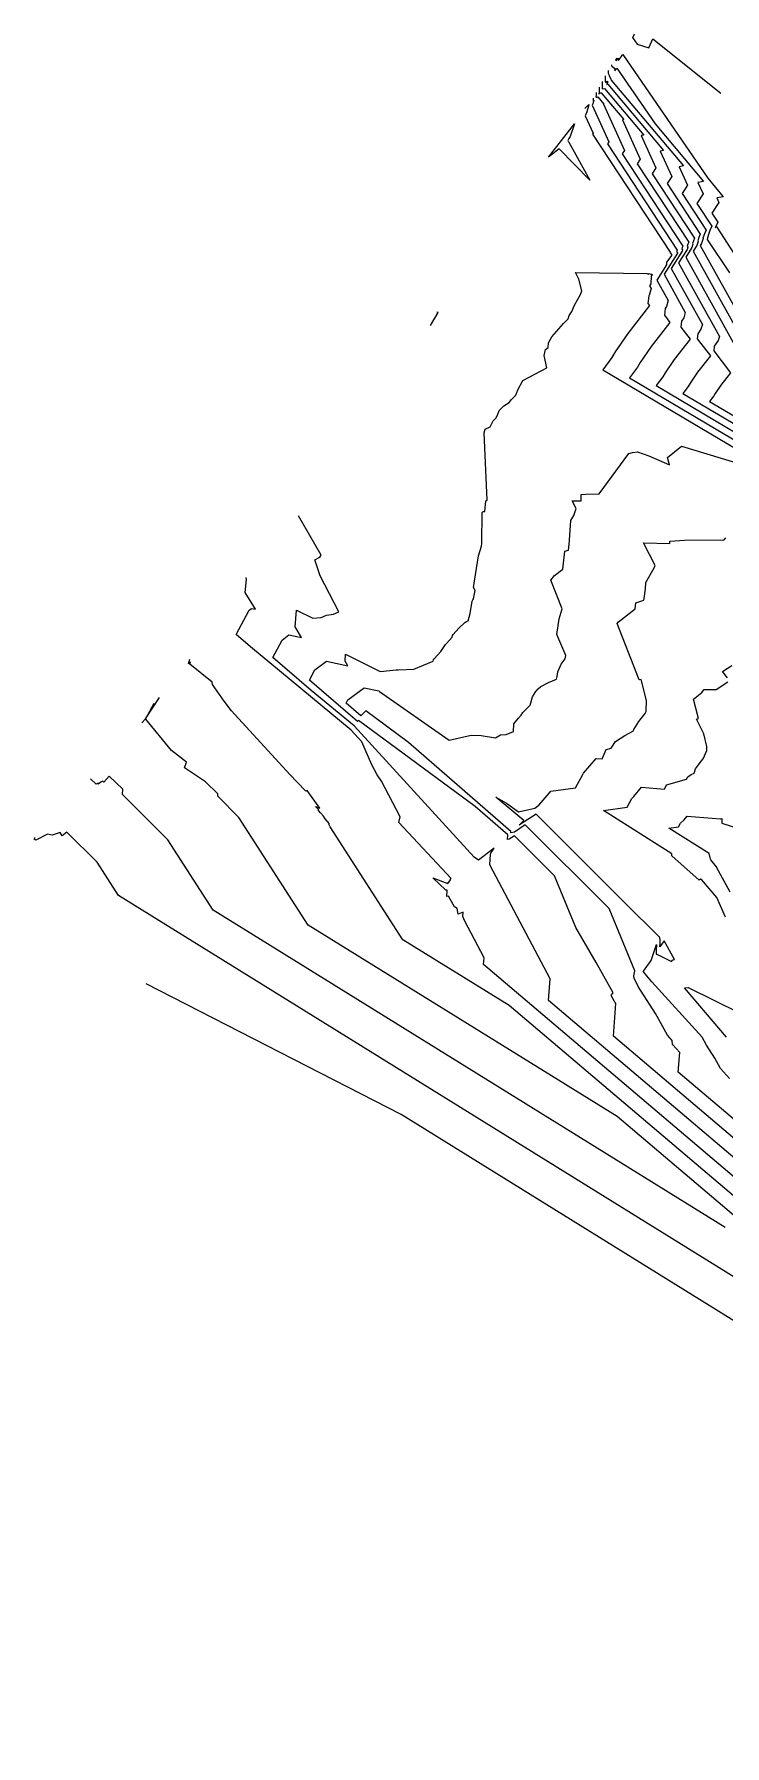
# Model space of a CAD drawing. Header units: inches. Extents: x 792284 to 793904, y 2487823 to 2489248.
# Drawn here: x 792284 to 792644, y 2488357 to 2489248 of the extents above; entities that cross this region are included whole.
import ezdxf

# ---------------------------------------------------------------- set-up
doc = ezdxf.new("R2010")
doc.units = ezdxf.units.IN
doc.header["$MEASUREMENT"] = 0

msp = doc.modelspace()

# ---------------------------------------------------------------- linework, layer by layer
for points in [[(792596.59, 2489248.45), (792595.85, 2489246.85), (792595.76, 2489246.68), (792598.19, 2489243.34), (792604.2, 2489241.34), (792606.33, 2489246.07), (792641.72, 2489217.73)], [(792587.34, 2489236.01), (792586.9, 2489234.9), (792587, 2489234.88), (792587.43, 2489234.85), (792588.24, 2489236.07), (792588.5, 2489234.8), (792590.7, 2489237.83), (792634.92, 2489173.5), (792643.05, 2489163.84), (792639.68, 2489163.22), (792640.74, 2489160.9), (792637.12, 2489155.23), (792640.11, 2489150.69), (792638.92, 2489147.95), (792638.88, 2489147.85), (792638.95, 2489147.91), (792639, 2489147.93), (792639.67, 2489148.34), (792639.69, 2489148.04), (792656.09, 2489122.42)], [(792579.95, 2489223.82), (792580, 2489219.99), (792579.99, 2489219.99), (792580, 2489219.99), (792581.17, 2489220.21), (792601.56, 2489195.98), (792600.3, 2489195.75), (792607.97, 2489178.97), (792605.98, 2489175.85), (792628.03, 2489142.33), (792627.44, 2489140.96), (792626.96, 2489139.48), (792627.21, 2489139.11), (792626.67, 2489137.47), (792623.51, 2489132.47), (792649.96, 2489084.93)], [(792581.55, 2489226.72), (792581.58, 2489224.1), (792581.89, 2489223.15), (792582.47, 2489223.94), (792582.91, 2489223.61), (792582.29, 2489222.29), (792582.93, 2489222.41), (792611.93, 2489187.94), (792610.15, 2489187.62), (792616.16, 2489174.45), (792613.77, 2489170.69), (792631.05, 2489144.42), (792630.31, 2489142.71), (792629.71, 2489140.86), (792629.88, 2489140.6), (792629.19, 2489138.48), (792627.29, 2489135.47), (792658.87, 2489078.72)], [(792583.14, 2489229.62), (792583.15, 2489228.2), (792583.53, 2489227.1), (792583.58, 2489227.02), (792584.4, 2489225), (792584.68, 2489224.79), (792584.59, 2489224.59), (792584.69, 2489224.61), (792622.3, 2489179.91), (792619.99, 2489179.48), (792624.35, 2489169.93), (792621.55, 2489165.54), (792634.07, 2489146.51), (792633.18, 2489144.46), (792632.46, 2489142.23), (792632.56, 2489142.09), (792631.71, 2489139.48), (792631.07, 2489138.47), (792667.78, 2489072.5)], [(792584.73, 2489232.51), (792584.73, 2489232.31), (792584.79, 2489232.15), (792584.96, 2489231.87), (792585, 2489231.78), (792586.29, 2489230.82), (792586.58, 2489229.42), (792587.57, 2489230.79), (792607.52, 2489201.76), (792632.67, 2489171.87), (792629.84, 2489171.35), (792632.55, 2489165.42), (792629.34, 2489160.38), (792637.09, 2489148.6), (792636.05, 2489146.2), (792635.21, 2489143.61), (792635.24, 2489143.58), (792634.89, 2489142.53), (792634.65, 2489141.65), (792646.19, 2489124.3)], [(792575.17, 2489215.13), (792575.18, 2489214.38), (792575.1, 2489214.1), (792575.61, 2489214.08), (792575.03, 2489212.29), (792574.73, 2489211.47), (792583.39, 2489192.52), (792582.63, 2489191.32), (792618.98, 2489136.06), (792618.83, 2489135.72), (792618.71, 2489135.36), (792619.18, 2489134.65), (792619.11, 2489134.44), (792612.17, 2489123.48), (792623.24, 2489103.58), (792622.4, 2489100.79), (792621.27, 2489099.14), (792620.92, 2489095.99), (792625.75, 2489089.7), (792617.53, 2489079.18), (792612.77, 2489072.26), (792611.54, 2489070.13), (792608.11, 2489065.52), (792675.34, 2489025.76)], [(792576.77, 2489218.03), (792576.79, 2489216.25), (792576.6, 2489215.6), (792577.28, 2489215.57), (792577.46, 2489215.77), (792577.65, 2489215.81), (792580.81, 2489212.05), (792580.62, 2489212.01), (792591.58, 2489188), (792590.41, 2489186.16), (792622, 2489138.15), (792621.7, 2489137.47), (792621.46, 2489136.73), (792621.85, 2489136.14), (792621.63, 2489135.45), (792615.95, 2489126.47), (792632.15, 2489097.36), (792631.42, 2489094.94), (792629.79, 2489092.57), (792629.49, 2489089.84), (792636.29, 2489080.98), (792629.64, 2489072.47), (792625.79, 2489066.86), (792624.79, 2489065.15), (792622.02, 2489061.41), (792676.42, 2489029.24)], [(792578.36, 2489220.93), (792578.39, 2489218.12), (792578.13, 2489217.19), (792578.73, 2489217.88), (792579.41, 2489218.01), (792591.18, 2489204.01), (792590.46, 2489203.88), (792599.78, 2489183.48), (792598.2, 2489181.01), (792625.02, 2489140.24), (792624.57, 2489139.22), (792624.21, 2489138.11), (792624.53, 2489137.63), (792624.15, 2489136.46), (792619.73, 2489129.47), (792641.06, 2489091.15), (792640.44, 2489089.1), (792638.31, 2489086), (792638.06, 2489083.69), (792646.83, 2489072.26), (792641.75, 2489065.76), (792638.81, 2489061.47), (792638.05, 2489060.16), (792635.93, 2489057.31), (792677.5, 2489032.72)], [(792570.89, 2489209.79), (792573.04, 2489211.8), (792572.9, 2489211.02), (792571.91, 2489208), (792571.15, 2489205.9), (792575.2, 2489197.03), (792574.84, 2489196.47), (792615.28, 2489135), (792615.27, 2489134.9), (792615.29, 2489134.77), (792615.87, 2489133.92), (792615.92, 2489133.95), (792615.97, 2489133.97), (792616.27, 2489133.42), (792613.52, 2489129.86), (792613.44, 2489128.46), (792608.39, 2489120.48), (792614.33, 2489109.79), (792613.38, 2489106.63), (792612.75, 2489105.71), (792612.35, 2489102.14), (792615.2, 2489098.43), (792605.42, 2489085.9), (792599.75, 2489077.65), (792598.28, 2489075.12), (792594.2, 2489069.63), (792674.26, 2489022.28)], [(792565.51, 2489201.72), (792563.27, 2489195.27), (792562.57, 2489194.17), (792562.13, 2489193.17), (792562.2, 2489192.79), (792562.37, 2489192.54), (792562.58, 2489192.22), (792573.59, 2489172.49), (792557.52, 2489188.73), (792553.6, 2489185.6), (792552.01, 2489184.43), (792565.51, 2489201.72)], [(792585.77, 2488726.85), (792587.05, 2488743.89), (792586.64, 2488744.35), (792586.62, 2488744.58), (792586.35, 2488744.88), (792584.55, 2488748.11), (792584.81, 2488748.44), (792585.71, 2488749.47), (792576.82, 2488765.21), (792566.21, 2488783.48), (792555.12, 2488810.33), (792534.2, 2488831.2), (792531.48, 2488829.41), (792530.62, 2488829.24), (792530.77, 2488831.77), (792513.81, 2488846.51), (792452.97, 2488891.25), (792452.45, 2488890.75), (792427.47, 2488912.16), (792430.28, 2488917.51), (792436.34, 2488922.03), (792447.4, 2488919.74), (792446, 2488922.1), (792446.31, 2488925.74), (792464.21, 2488916.78), (792472.68, 2488917.6), (792473.52, 2488917.59), (792473.61, 2488917.58), (792473.64, 2488917.6), (792481.84, 2488917.87), (792491.98, 2488922.1), (792492.02, 2488922.83), (792492.45, 2488923.35), (792495.96, 2488927.08), (792498.31, 2488930.81), (792498.8, 2488931.31), (792501.71, 2488934.57), (792501.97, 2488935.4), (792502.3, 2488935.93), (792505.21, 2488939.21), (792508.37, 2488942.25), (792509.22, 2488942.69), (792510.08, 2488943.04), (792511.18, 2488946.92), (792512.27, 2488953.35), (792512.56, 2488954.03), (792512.92, 2488954.53), (792513.71, 2488958.79), (792512.98, 2488960.5), (792515.49, 2488976.84), (792517.02, 2488982.03), (792517.32, 2488983.32), (792517.33, 2488983.45), (792517.5, 2488999.5), (792517.92, 2488999.92), (792518.86, 2488999.94), (792519.33, 2489005.47), (792520.11, 2489005.89), (792518.42, 2489040.97), (792519.01, 2489042.79), (792521.52, 2489044.13), (792523.18, 2489047.22), (792524.49, 2489048.64), (792525.38, 2489050.12), (792526.24, 2489052.55), (792528.79, 2489055.05), (792531.45, 2489056.81), (792532.75, 2489058.32), (792534.93, 2489060.49), (792536.05, 2489063.41), (792538.62, 2489068.2), (792551.09, 2489074.78), (792549.8, 2489081.16), (792550.47, 2489084.4), (792551.81, 2489085.34), (792551.94, 2489087.87), (792553.69, 2489090.99), (792559.81, 2489097.78), (792562.16, 2489100.31), (792562.83, 2489102.09), (792564.19, 2489104.13), (792565.56, 2489107.47), (792568.6, 2489113.04), (792569.31, 2489114.94), (792567.71, 2489120.99), (792565.98, 2489124.47), (792603.54, 2489123.95), (792603.49, 2489123.63), (792603.76, 2489123.69), (792604, 2489123.55), (792604.35, 2489123.95), (792605.31, 2489123.57), (792605.74, 2489123.47), (792605.72, 2489123.07), (792605.93, 2489123.16), (792606.01, 2489123.11), (792605.53, 2489122.49), (792605.3, 2489118.58), (792604.61, 2489117.48), (792605.43, 2489116), (792604.36, 2489112.47), (792604.23, 2489112.28), (792603.78, 2489108.28), (792604.66, 2489107.15), (792593.31, 2489092.61), (792586.73, 2489083.04), (792585.03, 2489080.11), (792580.29, 2489073.73), (792673.18, 2489018.8)], [(792490.45, 2489096.9), (792494.51, 2489103.51), (792493.85, 2489103.7)], [(792619.6, 2488708.21), (792620.36, 2488718.33), (792616.64, 2488722.57), (792616.45, 2488724.7), (792613.96, 2488727.47), (792607.71, 2488738.66), (792598.71, 2488752.8), (792596.54, 2488757.03), (792596.46, 2488758.3), (792596.9, 2488760.91), (792583.52, 2488793.29), (792539.85, 2488836.85), (792534.18, 2488833.12), (792532.38, 2488832.77), (792532.42, 2488833.42), (792479.03, 2488879.81), (792456.8, 2488896.17), (792454.22, 2488893.69), (792446.55, 2488900.27), (792447.41, 2488901.91), (792455.93, 2488908.27), (792463.61, 2488906.68), (792463.85, 2488906.38), (792500.22, 2488880.9), (792511.72, 2488883.5), (792516.85, 2488883.47), (792524.37, 2488882.1), (792526.9, 2488883.76), (792529.92, 2488883.86), (792533.66, 2488885.42), (792533.92, 2488889.53), (792536.32, 2488892.48), (792537.68, 2488893.92), (792538.59, 2488895.36), (792541.23, 2488898.01), (792542.36, 2488899.27), (792543.71, 2488903.57), (792545.43, 2488906.31), (792546.61, 2488907.64), (792547.9, 2488908.88), (792552.01, 2488910.99), (792556.12, 2488912.71), (792556.53, 2488914.14), (792556.92, 2488916.51), (792558.6, 2488920.45), (792560.72, 2488923.38), (792561.04, 2488925.07), (792556.36, 2488936.04), (792557.61, 2488944.14), (792559.14, 2488949.34), (792553.24, 2488964.21), (792555.13, 2488966.73), (792559.42, 2488970.03), (792560.49, 2488979.31), (792562.32, 2488979.9), (792562.67, 2488982.99), (792562.95, 2488985.12), (792563.54, 2488995.27), (792565.1, 2488997.96), (792566.35, 2489001.57), (792564.27, 2489005.61), (792568.99, 2489005.51), (792568.93, 2489008.92), (792571.45, 2489009.07), (792578.32, 2489009.16), (792593.79, 2489030.16), (792595.8, 2489030.78), (792598.27, 2489031.11), (792604.3, 2489028.95), (792614.97, 2489024.26), (792613.94, 2489028.1), (792621.27, 2489034.09), (792660.83, 2489021.98)], [(792703.85, 2488616.69), (792551.94, 2488745.49), (792552.78, 2488756.7), (792521.64, 2488815.69), (792521.44, 2488816.18), (792521.85, 2488821.42), (792522.02, 2488822.13), (792523.74, 2488824.74), (792515.57, 2488818.49), (792513.26, 2488819.98), (792450.78, 2488888.38), (792428.41, 2488906.89), (792408.4, 2488924.05), (792413.15, 2488933.1), (792416.76, 2488935.79), (792423.34, 2488934.43), (792420.01, 2488940.01), (792420.74, 2488948.64), (792429.17, 2488944.42), (792433.53, 2488944.84), (792436.33, 2488946.01), (792440.01, 2488946.48), (792442.82, 2488947.8), (792433.1, 2488966.5), (792430.17, 2488974.83), (792432.86, 2488976.17), (792433.47, 2488977.27), (792421.73, 2488997.69)], [(792646.28, 2488704.81), (792641.56, 2488710.05), (792638.56, 2488715.42), (792634.25, 2488722.2), (792632.11, 2488726.36), (792605.78, 2488755.22), (792601.46, 2488760.37), (792601.3, 2488760.3), (792601.45, 2488760.76), (792605.41, 2488766.23), (792608.31, 2488774.53), (792608.01, 2488771.54), (792607.99, 2488769.49), (792608.35, 2488769.48), (792616.04, 2488765.72), (792616.59, 2488766.37), (792616.95, 2488766.55), (792617.66, 2488766.72), (792612.32, 2488776.54), (792611.18, 2488775.12), (792610.01, 2488773.35), (792610.16, 2488774.88), (792610.13, 2488777.27), (792609.75, 2488778.75), (792609.57, 2488778.67), (792591.6, 2488796.52), (792545.5, 2488842.5), (792536.88, 2488836.83), (792536.74, 2488836.8), (792539.07, 2488839.2), (792524.51, 2488851.28), (792530.11, 2488848.12), (792536.38, 2488843.73), (792544.9, 2488845.65), (792546.95, 2488847.13), (792552.5, 2488853.49), (792553.21, 2488854.41), (792566.11, 2488856.18), (792569.97, 2488863.46), (792570.25, 2488863.73), (792576.75, 2488871.46), (792579.96, 2488871.18), (792582.08, 2488876.1), (792584.63, 2488876.81), (792586.87, 2488880.23), (792591.76, 2488883.46), (792596.19, 2488885.85), (792596.4, 2488886.49), (792599.02, 2488890.64), (792599.55, 2488891.3), (792602.4, 2488894.83), (792602.91, 2488895.97), (792602.95, 2488901.69), (792600.29, 2488912.52), (792599.44, 2488912.44), (792599.26, 2488912.29), (792599.28, 2488912.39), (792587.69, 2488941.63), (792588.43, 2488942.62), (792597.16, 2488949.33), (792597.52, 2488952.42), (792601.72, 2488953.79), (792601.83, 2488954.69), (792602.5, 2488959.83), (792602.69, 2488963.07), (792607.05, 2488970.64), (792607.47, 2488971.84), (792601.4, 2488983.67), (792615.21, 2488983.39), (792615.19, 2488984.55), (792622.8, 2488985), (792643.53, 2488985.27), (792644.31, 2488986.33)], [(792713.92, 2488598.1), (792518.11, 2488764.13), (792518.38, 2488767.74), (792508.33, 2488786.77), (792507.37, 2488789.21), (792507.54, 2488791.39), (792504.86, 2488790.33), (792504.35, 2488793.32), (792502.96, 2488794.13), (792500.81, 2488798.21), (792499.92, 2488799.76), (792499.08, 2488799.59), (792499.15, 2488802.84), (792498.46, 2488802.84), (792491.77, 2488809.38), (792499.46, 2488806.38), (792500.88, 2488808.29), (792500.95, 2488808.71), (792501.23, 2488809.03), (792473.95, 2488838.18), (792474.7, 2488841.03), (792464.93, 2488859.54), (792462.75, 2488862.9), (792460.01, 2488868.21), (792454.72, 2488880.11), (792449.15, 2488886.2), (792396.78, 2488929.55), (792389.32, 2488935.94), (792396.02, 2488948.7), (792397.17, 2488949.55), (792399.27, 2488949.12), (792394.02, 2488957.92), (792394.59, 2488964.61), (792394.47, 2488965.47), (792394.37, 2488965.5)], [(792724, 2488579.51), (792531.46, 2488742.76), (792476.12, 2488777.04), (792438.27, 2488835.93), (792437.55, 2488837.2), (792437.88, 2488837.47), (792435.57, 2488840.09), (792434.79, 2488841.41), (792433.28, 2488843.19), (792432.11, 2488844.44), (792432.18, 2488844.88), (792430.67, 2488846.36), (792432.8, 2488845.53), (792426.3, 2488854.77), (792425.53, 2488854.38), (792421.09, 2488859.04), (792417.25, 2488863.07), (792386.87, 2488896.32), (792382.97, 2488901.23), (792376.91, 2488909.86), (792376.76, 2488911.17), (792365.16, 2488920.54), (792365.43, 2488921.58), (792364.46, 2488920.63), (792365.16, 2488923.09)], [(792645.3, 2488913.33), (792642.71, 2488916.65), (792647.54, 2488919.84)], [(792734.07, 2488560.92), (792587.71, 2488685.02), (792426.71, 2488784.74), (792390.69, 2488840.77), (792379.64, 2488851.8), (792379.69, 2488853.06), (792373.32, 2488859.28), (792362.39, 2488866.49), (792363.33, 2488869.52), (792355.61, 2488875.58), (792342.15, 2488891.92), (792342.04, 2488892.05), (792349.32, 2488903.13)], [(792644.27, 2488788.76), (792639.74, 2488799.01), (792631.73, 2488808.46), (792631.21, 2488808.64), (792630.55, 2488808.11), (792616.29, 2488820.84), (792616.21, 2488821.88), (792580.58, 2488844.36), (792592.91, 2488846.04), (792595.34, 2488850.61), (792596.42, 2488851.65), (792600.44, 2488856.44), (792612.35, 2488855.42), (792613.37, 2488857.77), (792623.84, 2488860.69), (792624.63, 2488861.9), (792626.34, 2488863.03), (792627.89, 2488863.86), (792628.62, 2488866.04), (792629.54, 2488867.49), (792631.51, 2488870), (792632.48, 2488871.2), (792634.47, 2488875.65), (792634.48, 2488877.62), (792632.84, 2488884.3), (792629, 2488891.89), (792630.2, 2488892.2), (792627.44, 2488902.26), (792631.93, 2488905.84), (792633.08, 2488907.33), (792639.29, 2488907.26), (792645.35, 2488911.33)], [(792346.44, 2488900.04), (792342.02, 2488892.04), (792340.06, 2488889.91)], [(792643.95, 2488627.28), (792377.3, 2488792.45), (792353.75, 2488829.08), (792330.05, 2488852.71), (792330.16, 2488855.42), (792323.13, 2488862.28), (792320.35, 2488859.14), (792319.85, 2488859.69), (792318.75, 2488859.11), (792317.34, 2488858.01), (792317.35, 2488858.58), (792316.26, 2488858.11), (792313.43, 2488860.76)], [(792646.54, 2488801.81), (792639.43, 2488814.9), (792639.58, 2488814.98), (792636.58, 2488818.75), (792636.36, 2488819.03), (792635.67, 2488822.01), (792614.72, 2488835.23), (792619.72, 2488835.91), (792620.7, 2488837.76), (792622.59, 2488839.57), (792624.14, 2488841.42), (792641.64, 2488839.93), (792641.74, 2488839.97), (792642.2, 2488840.19), (792642.2, 2488837.79), (792678.96, 2488825.9)], [(792700.2, 2488569.55), (792327.89, 2488800.15), (792316.81, 2488817.39), (792301.03, 2488833.12), (792298.62, 2488831.17), (792297.63, 2488832.95), (792295.56, 2488832.16), (792293.34, 2488831.43), (792291.05, 2488832.06), (792284.92, 2488828.98), (792284.05, 2488829.48), (792284.5, 2488830.5)], [(792999.27, 2488238.75), (792768.41, 2488501.03), (792769.28, 2488500.86), (792769.3, 2488501), (792769.19, 2488501.08), (792769.16, 2488501.11), (792767.09, 2488502.51), (792767.27, 2488502.82), (792767.25, 2488502.91), (792765.83, 2488503.81), (792764.29, 2488505.16), (792756.44, 2488511.81), (792475.19, 2488686.02), (792342.44, 2488754.16)], [(792644.78, 2488726.39), (792622.75, 2488752.1), (792624.75, 2488752.13), (792651.76, 2488738.93)], [(792693.78, 2488635.27), (792585.77, 2488726.85)], [(792683.71, 2488653.86), (792619.6, 2488708.21)]]:
    msp.add_lwpolyline(points)

doc.saveas('drawing.dxf')
